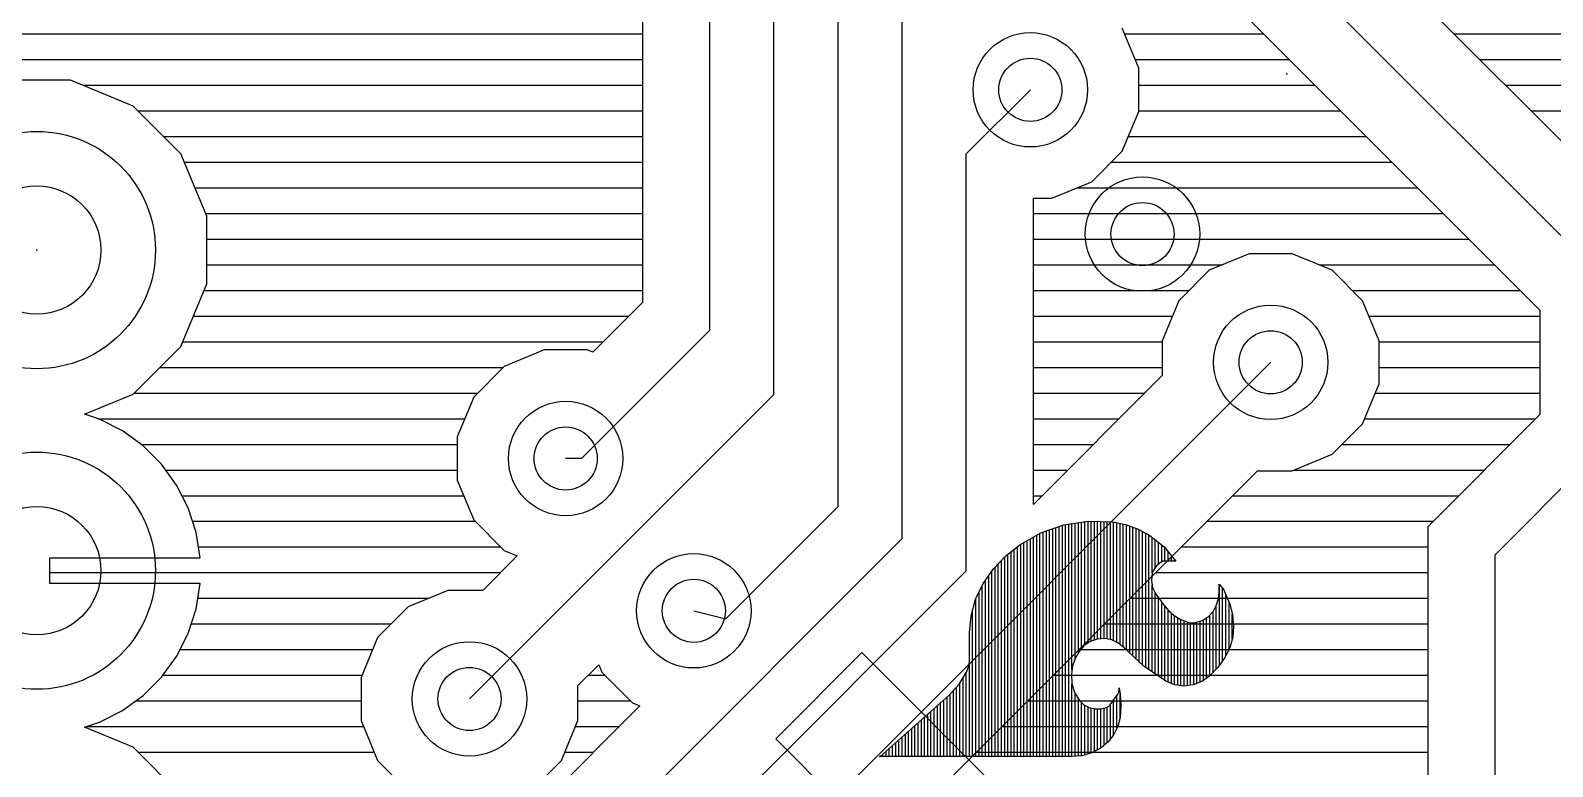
# Model space of a CAD drawing. Extents: x 3.8 to 39.4, y 2.7 to 40.5.
# Drawn here: x 10.05 to 22.11, y 25.69 to 31.52 of the extents above; entities that cross this region are included whole.
import ezdxf

# ---------------------------------------------------------------- set-up
doc = ezdxf.new("R2010")
doc.units = 0
for name, color, linetype in [('16', 175, 'CONTINUOUS'), ('17', 82, 'CONTINUOUS'), ('18', 82, 'CONTINUOUS'), ('20', 7, 'CONTINUOUS'), ('22', 53, 'CONTINUOUS'), ('23', 7, 'CONTINUOUS'), ('24', 7, 'CONTINUOUS'), ('39', 22, 'CONTINUOUS'), ('44', 253, 'CONTINUOUS')]:
    doc.layers.add(name, color=color, linetype=linetype)

# ---------------------------------------------------------------- blocks, each defined once
blk = doc.blocks.new('ROUNDP')
blk.add_circle((0, 0), 0.5)
blk = doc.blocks.new('ROUNDV')
blk.add_circle((0, 0), 0.5)

msp = doc.modelspace()

# ---------------------------------------------------------------- linework, layer by layer
at = {"layer": '16'}
for p, q in [((16.449, 27.752), (16.449, 34.483)), ((15.941, 28.641), (15.941, 33.213)), ((23.0784, 29.7509), (20.2844, 32.5449)), ((22.545, 29.53), (19.751, 32.324)), ((15.433, 29.149), (15.433, 32.07)), ((14.8996, 31.7955), (14.8996, 29.3699)), ((19.5301, 31.7906), (22.0116, 29.3091)), ((16.957, 27.498), (16.957, 31.689)), ((7.7727, 31.496), (14.8996, 31.496)), ((18.8326, 31.225), (18.7017, 31.5409)), ((18.7203, 31.496), (19.8247, 31.496)), ((21.3333, 31.496), (26.127, 31.496)), ((7.6109, 31.2928), (14.8996, 31.2928)), ((18.8045, 31.2928), (20.0279, 31.2928)), ((21.5365, 31.2928), (25.9082, 31.2928)), ((10.3668, 31.1302), (9.8312, 31.1302)), ((10.8616, 30.9253), (10.3668, 31.1302)), ((18.8326, 30.883), (18.8326, 31.225)), ((10.4648, 31.0896), (14.8996, 31.0896)), ((17.465, 30.546), (17.973, 31.054)), ((18.8326, 31.0896), (20.2311, 31.0896)), ((21.7397, 31.0896), (25.6894, 31.0896)), ((11.2403, 30.5466), (10.8616, 30.9253)), ((10.9004, 30.8864), (14.8996, 30.8864)), ((18.8326, 30.8864), (20.4343, 30.8864)), ((21.9429, 30.8864), (25.4705, 30.8864)), ((18.7017, 30.5671), (18.8326, 30.883)), ((11.1036, 30.6832), (14.8996, 30.6832)), ((18.7498, 30.6832), (20.6375, 30.6832)), ((11.4452, 30.0518), (11.2403, 30.5466)), ((17.465, 27.244), (17.465, 30.546)), ((18.4599, 30.3253), (18.7017, 30.5671)), ((11.2678, 30.48), (14.8996, 30.48)), ((18.6147, 30.48), (20.8407, 30.48)), ((18.144, 30.1944), (18.4599, 30.3253)), ((11.352, 30.2768), (14.8996, 30.2768)), ((17.9984, 27.7697), (17.9984, 30.1944)), ((17.9984, 30.1944), (18.144, 30.1944)), ((18.3429, 30.2768), (21.0439, 30.2768)), ((11.4362, 30.0736), (14.8996, 30.0736)), ((11.4452, 29.5162), (11.4452, 30.0518)), ((17.9984, 30.0736), (21.2471, 30.0736)), ((11.4452, 29.8704), (14.8996, 29.8704)), ((17.9984, 29.8704), (21.4503, 29.8704)), ((19.707, 29.7546), (19.3911, 29.6237)), ((20.049, 29.7546), (19.707, 29.7546)), ((20.3649, 29.6237), (20.049, 29.7546)), ((11.4452, 29.6672), (14.8996, 29.6672)), ((17.9984, 29.6672), (19.496, 29.6672)), ((19.3911, 29.6237), (19.1493, 29.3819)), ((20.26, 29.6672), (21.6535, 29.6672)), ((20.6067, 29.3819), (20.3649, 29.6237)), ((11.2403, 29.0214), (11.4452, 29.5162)), ((11.4236, 29.464), (14.8996, 29.464)), ((17.9984, 29.464), (19.2313, 29.464)), ((20.5247, 29.464), (21.8567, 29.464)), ((14.8996, 29.3699), (14.5043, 28.9747)), ((19.1493, 29.3819), (19.0184, 29.066)), ((20.7376, 29.066), (20.6067, 29.3819)), ((11.3394, 29.2608), (14.7905, 29.2608)), ((17.9984, 29.2608), (19.0991, 29.2608)), ((20.6569, 29.2608), (22.0116, 29.2608)), ((22.0116, 29.3091), (22.0116, 28.4809)), ((15.433, 29.149), (14.417, 28.133)), ((10.8616, 28.6427), (11.2403, 29.0214)), ((11.2552, 29.0576), (14.5873, 29.0576)), ((14.119, 28.9926), (13.8031, 28.8617)), ((14.461, 28.9926), (14.119, 28.9926)), ((14.5043, 28.9747), (14.461, 28.9926)), ((17.9984, 29.0576), (19.0184, 29.0576)), ((19.0184, 29.066), (19.0184, 28.7897)), ((20.7376, 28.724), (20.7376, 29.066)), ((20.7376, 29.0576), (22.0116, 29.0576)), ((11.0732, 28.8544), (13.7957, 28.8544)), ((11.623, 20.64), (19.878, 28.895)), ((13.8031, 28.8617), (13.5613, 28.6199)), ((17.9984, 28.8544), (19.0184, 28.8544)), ((20.7376, 28.8544), (22.0116, 28.8544)), ((19.0184, 28.7897), (17.9984, 27.7697)), ((20.6067, 28.4081), (20.7376, 28.724)), ((10.4767, 28.4833), (10.8616, 28.6427)), ((10.87, 28.6512), (13.5925, 28.6512)), ((13.5613, 28.6199), (13.4304, 28.304)), ((15.941, 28.641), (13.528, 26.228)), ((17.9984, 28.6512), (18.8799, 28.6512)), ((20.7074, 28.6512), (22.0116, 28.6512)), ((10.5963, 28.4445), (10.4767, 28.4833)), ((22.0116, 28.4809), (21.1226, 27.5919)), ((10.5855, 28.448), (13.4901, 28.448)), ((10.7779, 28.3519), (10.5963, 28.4445)), ((10.9429, 28.2321), (10.7779, 28.3519)), ((17.9984, 28.448), (18.6767, 28.448)), ((20.3649, 28.1663), (20.6067, 28.4081)), ((20.6233, 28.448), (21.9787, 28.448)), ((10.9254, 28.2448), (13.4304, 28.2448)), ((11.0871, 28.0879), (10.9429, 28.2321)), ((13.4304, 28.304), (13.4304, 27.962)), ((17.9984, 28.2448), (18.4735, 28.2448)), ((20.4435, 28.2448), (21.7755, 28.2448)), ((21.656, 27.371), (22.545, 28.26)), ((14.417, 28.133), (14.29, 28.133)), ((20.049, 28.0354), (20.3649, 28.1663)), ((11.2069, 27.9229), (11.0871, 28.0879)), ((11.1207, 28.0416), (13.4304, 28.0416)), ((14.2315, 22.4942), (19.7727, 28.0354)), ((17.9984, 28.0416), (18.2703, 28.0416)), ((19.7727, 28.0354), (20.049, 28.0354)), ((20.064, 28.0416), (21.5723, 28.0416)), ((11.2995, 27.7413), (11.2069, 27.9229)), ((13.4304, 27.962), (13.5613, 27.6461)), ((11.25, 27.8384), (13.4816, 27.8384)), ((15.56, 26.863), (16.449, 27.752)), ((17.9984, 27.8384), (18.0671, 27.8384)), ((19.5757, 27.8384), (21.3691, 27.8384)), ((11.3625, 27.5473), (11.2995, 27.7413)), ((11.334, 27.6352), (13.5721, 27.6352)), ((13.5613, 27.6461), (13.8031, 27.4043)), ((19.3725, 27.6352), (21.1659, 27.6352)), ((11.3944, 27.346), (11.3625, 27.5473)), ((21.1226, 27.5919), (21.1226, 22.6187)), ((11.3808, 27.432), (13.7753, 27.432)), ((11.623, 22.164), (16.957, 27.498)), ((13.8031, 27.4043), (13.9069, 27.3613)), ((19.1693, 27.432), (21.1226, 27.432)), ((10.2006, 27.1424), (10.2006, 27.3456)), ((10.2006, 27.3456), (11.3944, 27.3456)), ((11.3944, 27.3456), (11.3944, 27.346)), ((13.9069, 27.3613), (13.6333, 27.0876)), ((21.656, 16.957), (21.656, 27.371)), ((10.099, 19.878), (17.465, 27.244)), ((10.2006, 27.2288), (13.7745, 27.2288)), ((18.9661, 27.2288), (21.1226, 27.2288)), ((11.3944, 27.1424), (10.2006, 27.1424)), ((11.3625, 26.9407), (11.3944, 27.142)), ((11.376, 27.0256), (13.2073, 27.0256)), ((11.3944, 27.142), (11.3944, 27.1424)), ((13.357, 27.0876), (13.0411, 26.9567)), ((13.6333, 27.0876), (13.357, 27.0876)), ((18.7629, 27.0256), (21.1226, 27.0256)), ((11.2995, 26.7467), (11.3625, 26.9407)), ((13.0411, 26.9567), (12.7993, 26.7149)), ((15.306, 26.9265), (15.56, 26.863)), ((11.3241, 26.8224), (12.9067, 26.8224)), ((18.5597, 26.8224), (21.1226, 26.8224)), ((11.2069, 26.5651), (11.2995, 26.7467)), ((12.7993, 26.7149), (12.6684, 26.399)), ((11.0871, 26.4001), (11.2069, 26.5651)), ((11.2345, 26.6192), (12.7596, 26.6192)), ((18.3565, 26.6192), (21.1226, 26.6192)), ((14.3876, 26.3333), (14.5529, 26.4985)), ((14.5529, 26.4985), (14.5773, 26.4396)), ((14.5773, 26.4396), (14.8191, 26.1978)), ((10.9429, 26.2559), (11.0871, 26.4001)), ((11.0986, 26.416), (12.6755, 26.416)), ((12.6684, 26.399), (12.6684, 26.057)), ((14.3876, 26.057), (14.3876, 26.3333)), ((14.4703, 26.416), (14.6008, 26.416)), ((18.1533, 26.416), (21.1226, 26.416)), ((10.7779, 26.1361), (10.9429, 26.2559)), ((10.8835, 26.2128), (12.6684, 26.2128)), ((14.3876, 26.2128), (14.804, 26.2128)), ((14.8191, 26.1978), (14.878, 26.1734)), ((17.9501, 26.2128), (21.1226, 26.2128)), ((10.5963, 26.0435), (10.7779, 26.1361)), ((14.878, 26.1734), (11.4021, 22.6974)), ((10.4767, 26.0047), (10.5963, 26.0435)), ((10.8616, 25.8453), (10.4767, 26.0047)), ((10.4919, 26.0096), (12.688, 26.0096)), ((12.6684, 26.057), (12.7993, 25.7411)), ((14.2567, 25.7411), (14.3876, 26.057)), ((14.368, 26.0096), (14.7143, 26.0096)), ((17.7469, 26.0096), (21.1226, 26.0096)), ((11.2403, 25.4666), (10.8616, 25.8453)), ((10.9004, 25.8064), (12.7722, 25.8064)), ((12.7993, 25.7411), (13.0411, 25.4993)), ((14.0149, 25.4993), (14.2567, 25.7411)), ((14.2838, 25.8064), (14.5111, 25.8064)), ((17.5437, 25.8064), (21.1226, 25.8064))]:
    msp.add_line(p, q, dxfattribs=at)
at = {"layer": '20'}
msp.add_arc((21.5445, 21.5238), 17.7347, 110.8236, 179.7861, dxfattribs=at)
at = {"layer": '22'}
for p, q in [((18.2397, 27.6073), (18.4304, 27.6361)), ((18.3794, 26.6277), (18.3794, 27.6284)), ((18.4048, 26.6538), (18.4048, 27.6323)), ((18.4302, 26.6712), (18.4302, 27.6361)), ((18.4304, 27.6361), (18.6232, 27.6301)), ((18.4556, 26.6855), (18.4556, 27.6353)), ((18.481, 26.6944), (18.481, 27.6346)), ((18.5064, 26.7022), (18.5064, 27.6338)), ((18.5318, 26.7042), (18.5318, 27.633)), ((18.5572, 26.7062), (18.5572, 27.6322)), ((18.5826, 26.7024), (18.5826, 27.6314)), ((18.608, 26.6977), (18.608, 27.6306)), ((18.6232, 27.6301), (18.7272, 27.6094)), ((18.6334, 26.6888), (18.6334, 27.6281)), ((17.8892, 27.4498), (18.0573, 27.5445)), ((17.9984, 25.7709), (17.9984, 27.5113)), ((18.0238, 25.7709), (18.0238, 27.5256)), ((18.0492, 25.7709), (18.0492, 27.5399)), ((18.0573, 27.5445), (18.2397, 27.6073)), ((18.0746, 25.7709), (18.0746, 27.5504)), ((18.1, 25.7709), (18.1, 27.5592)), ((18.1254, 25.7709), (18.1254, 27.5679)), ((18.1508, 25.7709), (18.1508, 27.5767)), ((18.1762, 25.7709), (18.1762, 27.5854)), ((18.2016, 25.7709), (18.2016, 27.5942)), ((18.227, 25.7709), (18.227, 27.6029)), ((18.2524, 25.7709), (18.2524, 27.6092)), ((18.2778, 25.7709), (18.2778, 27.613)), ((18.3032, 26.4556), (18.3032, 27.6169)), ((18.3286, 26.5473), (18.3286, 27.6207)), ((18.354, 26.5945), (18.354, 27.6246)), ((18.6588, 26.6767), (18.6588, 27.623)), ((18.6842, 26.66), (18.6842, 27.618)), ((18.7096, 26.6384), (18.7096, 27.6129)), ((18.7272, 27.6094), (18.827, 27.5736)), ((18.735, 26.6151), (18.735, 27.6066)), ((18.7604, 26.5912), (18.7604, 27.5975)), ((18.7858, 26.5672), (18.7858, 27.5884)), ((18.8112, 26.5433), (18.8112, 27.5793)), ((18.827, 27.5736), (18.9204, 27.5235)), ((18.8366, 26.5194), (18.8366, 27.5685)), ((18.862, 26.4954), (18.862, 27.5549)), ((18.8874, 26.4757), (18.8874, 27.5412)), ((18.9128, 26.4586), (18.9128, 27.5276)), ((18.9204, 27.5235), (19.0341, 27.4329)), ((18.9382, 27.2237), (18.9382, 27.5093)), ((17.7785, 27.3614), (17.8892, 27.4498)), ((17.8206, 25.7709), (17.8206, 27.395)), ((17.846, 25.7709), (17.846, 27.4153)), ((17.8714, 25.7709), (17.8714, 27.4356)), ((17.8968, 25.7709), (17.8968, 27.4541)), ((17.9222, 25.7709), (17.9222, 27.4684)), ((17.9476, 25.7709), (17.9476, 27.4827)), ((17.973, 25.7709), (17.973, 27.497)), ((18.9636, 27.2699), (18.9636, 27.4891)), ((18.989, 27.2962), (18.989, 27.4688)), ((19.0144, 27.3148), (19.0144, 27.4486)), ((19.0341, 27.4329), (19.1262, 27.3203)), ((19.0398, 27.3203), (19.0398, 27.4259)), ((19.0652, 27.3203), (19.0652, 27.3949)), ((17.6813, 27.2582), (17.7785, 27.3614)), ((17.6936, 25.7709), (17.6936, 27.2713)), ((17.719, 25.7709), (17.719, 27.2982)), ((17.7444, 25.7709), (17.7444, 27.3252)), ((17.7698, 25.7709), (17.7698, 27.3521)), ((17.7952, 25.7709), (17.7952, 27.3747)), ((18.9726, 27.283), (18.9458, 27.2441)), ((19.0093, 27.3126), (18.9726, 27.283)), ((19.0228, 27.3183), (19.0093, 27.3126)), ((19.0373, 27.3203), (19.0228, 27.3183)), ((19.1262, 27.3203), (19.0373, 27.3203)), ((19.0906, 27.3203), (19.0906, 27.3638)), ((19.116, 27.3203), (19.116, 27.3328)), ((17.5996, 27.1425), (17.6813, 27.2582)), ((17.6174, 25.7709), (17.6174, 27.1677)), ((17.6428, 25.7709), (17.6428, 27.2037)), ((17.6682, 25.7709), (17.6682, 27.2397)), ((18.9382, 27.2237), (18.9321, 27.1665)), ((18.9321, 27.1665), (18.9425, 27.1099)), ((18.9458, 27.2441), (18.9382, 27.2237)), ((17.5396, 27.0195), (17.5996, 27.1425)), ((17.5666, 25.7709), (17.5666, 27.0748)), ((17.592, 25.7709), (17.592, 27.1269)), ((18.9382, 26.4415), (18.9382, 27.1332)), ((18.9425, 27.1099), (18.9687, 27.0586)), ((18.9636, 26.4243), (18.9636, 27.0686)), ((18.9687, 27.0586), (19.0347, 26.9672)), ((18.989, 26.4072), (18.989, 27.0305)), ((19.4487, 26.9723), (19.4632, 27.0235)), ((19.4632, 27.0235), (19.4691, 27.0764)), ((19.4691, 27.0764), (19.4691, 27.1374)), ((19.4691, 27.1374), (19.4691, 27.1373)), ((19.4691, 27.1373), (19.4716, 27.1348)), ((19.4716, 27.1348), (19.5054, 27.0913)), ((19.4716, 26.4958), (19.4716, 27.1348)), ((19.497, 26.531), (19.497, 27.1022)), ((19.5054, 27.0913), (19.5275, 27.0409)), ((19.5224, 26.571), (19.5224, 27.0525)), ((19.5275, 27.0409), (19.5427, 27.0053)), ((17.5028, 26.8876), (17.5396, 27.0195)), ((17.5158, 25.7709), (17.5158, 26.9342)), ((17.5412, 25.7709), (17.5412, 27.0227)), ((19.0144, 26.3901), (19.0144, 26.9953)), ((19.0347, 26.9672), (19.0711, 26.9248)), ((19.0398, 26.3729), (19.0398, 26.9613)), ((19.0652, 26.3606), (19.0652, 26.9317)), ((19.0711, 26.9248), (19.1135, 26.8885)), ((19.0906, 26.3502), (19.0906, 26.9081)), ((19.3825, 26.8795), (19.4217, 26.9215)), ((19.4208, 26.4379), (19.4208, 26.9205)), ((19.4217, 26.9215), (19.4487, 26.9723)), ((19.4462, 26.4647), (19.4462, 26.9676)), ((19.5427, 27.0053), (19.5529, 26.9824)), ((19.5478, 26.622), (19.5478, 26.9939)), ((19.5529, 26.9824), (19.5749, 26.8947)), ((17.4904, 26.7513), (17.5028, 26.8876)), ((19.1135, 26.8885), (19.161, 26.8592)), ((19.116, 26.3399), (19.116, 26.887)), ((19.1414, 26.3364), (19.1414, 26.8713)), ((19.161, 26.8592), (19.2125, 26.8377)), ((19.1668, 26.333), (19.1668, 26.8568)), ((19.1922, 26.3302), (19.1922, 26.8462)), ((19.2125, 26.8377), (19.2452, 26.8312)), ((19.2176, 26.3332), (19.2176, 26.8367)), ((19.243, 26.3361), (19.243, 26.8316)), ((19.2452, 26.8312), (19.2786, 26.8326)), ((19.2684, 26.3405), (19.2684, 26.8322)), ((19.2786, 26.8326), (19.3336, 26.8492)), ((19.2938, 26.3503), (19.2938, 26.8372)), ((19.3192, 26.3601), (19.3192, 26.8448)), ((19.3336, 26.8492), (19.3825, 26.8795)), ((19.3446, 26.3739), (19.3446, 26.856)), ((19.37, 26.392), (19.37, 26.8718)), ((19.3954, 26.411), (19.3954, 26.8934)), ((19.5732, 26.7048), (19.5732, 26.9012)), ((19.5749, 26.8947), (19.5834, 26.8046)), ((19.5834, 26.8046), (19.5768, 26.7177)), ((17.4904, 26.5227), (17.4904, 26.7513)), ((17.4904, 25.7709), (17.4904, 26.7513)), ((18.4463, 26.6822), (18.3976, 26.6488)), ((18.502, 26.7018), (18.4463, 26.6822)), ((18.5609, 26.7064), (18.502, 26.7018)), ((18.619, 26.6957), (18.5609, 26.7064)), ((18.6723, 26.6702), (18.619, 26.6957)), ((18.7172, 26.6319), (18.6723, 26.6702)), ((19.5768, 26.7177), (19.5536, 26.6337)), ((18.3287, 26.5476), (18.3082, 26.4869)), ((18.3591, 26.604), (18.3287, 26.5476)), ((18.3976, 26.6488), (18.3591, 26.604)), ((18.8716, 26.4864), (18.7172, 26.6319)), ((19.5148, 26.5557), (19.4588, 26.478)), ((19.5536, 26.6337), (19.5148, 26.5557)), ((17.4099, 26.3453), (17.4701, 26.4465)), ((17.465, 25.7709), (17.465, 26.4379)), ((17.4701, 26.4465), (17.4836, 26.4837)), ((17.4836, 26.4837), (17.4904, 26.5227)), ((18.3082, 26.4869), (18.2981, 26.4236)), ((18.2981, 26.4236), (18.3018, 26.3496)), ((19.0474, 26.3678), (18.8716, 26.4864)), ((19.4588, 26.478), (19.3929, 26.4084)), ((17.3304, 26.2585), (17.4099, 26.3453)), ((17.3888, 25.7709), (17.3888, 26.3222)), ((17.4142, 25.7709), (17.4142, 26.3525)), ((17.4396, 25.7709), (17.4396, 26.3952)), ((18.3018, 26.3496), (18.3234, 26.2788)), ((18.3032, 25.7713), (18.3032, 26.345)), ((18.6748, 26.2819), (18.6783, 26.2993)), ((18.6766, 26.317), (18.6842, 26.2687)), ((18.6783, 26.2993), (18.6766, 26.317)), ((19.1161, 26.3398), (19.0474, 26.3678)), ((19.1896, 26.3299), (19.1161, 26.3398)), ((19.2633, 26.3385), (19.1896, 26.3299)), ((19.3325, 26.3653), (19.2633, 26.3385)), ((19.3929, 26.4084), (19.3325, 26.3653)), ((16.7817, 25.7709), (17.3304, 26.2585)), ((17.2618, 25.7709), (17.2618, 26.1975)), ((17.2872, 25.7709), (17.2872, 26.2201)), ((17.3126, 25.7709), (17.3126, 26.2427)), ((17.338, 25.7709), (17.338, 26.2668)), ((17.3634, 25.7709), (17.3634, 26.2945)), ((18.3234, 26.2788), (18.3616, 26.2154)), ((18.3286, 25.7735), (18.3286, 26.2702)), ((18.354, 25.7756), (18.354, 26.228)), ((18.3616, 26.2154), (18.397, 26.1817)), ((18.3794, 25.7777), (18.3794, 26.1985)), ((18.397, 26.1817), (18.4404, 26.1595)), ((18.5921, 26.1685), (18.6055, 26.1823)), ((18.6055, 26.1823), (18.6664, 26.2662)), ((18.608, 25.913), (18.608, 26.1857)), ((18.6334, 25.9456), (18.6334, 26.2207)), ((18.6588, 25.9967), (18.6588, 26.2557)), ((18.6664, 26.2662), (18.6748, 26.2819)), ((18.6842, 26.2687), (18.6915, 26.1747)), ((18.6842, 26.0807), (18.6842, 26.2687)), ((17.1094, 25.7709), (17.1094, 26.0621)), ((17.1348, 25.7709), (17.1348, 26.0847)), ((17.1602, 25.7709), (17.1602, 26.1073)), ((17.1856, 25.7709), (17.1856, 26.1298)), ((17.211, 25.7709), (17.211, 26.1524)), ((17.2364, 25.7709), (17.2364, 26.175)), ((18.4048, 25.7849), (18.4048, 26.1777)), ((18.4302, 25.7926), (18.4302, 26.1647)), ((18.4404, 26.1595), (18.4849, 26.1496)), ((18.4556, 25.8002), (18.4556, 26.1561)), ((18.481, 25.8128), (18.481, 26.1504)), ((18.4849, 26.1496), (18.5305, 26.1496)), ((18.5064, 25.8267), (18.5064, 26.1496)), ((18.5305, 26.1496), (18.575, 26.1595)), ((18.5318, 25.8406), (18.5318, 26.1499)), ((18.5572, 25.8616), (18.5572, 26.1555)), ((18.575, 26.1595), (18.5921, 26.1685)), ((18.5826, 25.8833), (18.5826, 26.1635)), ((18.6842, 26.0807), (18.6658, 26.0108)), ((18.6915, 26.1747), (18.6842, 26.0807)), ((16.9824, 25.7709), (16.9824, 25.9493)), ((17.0078, 25.7709), (17.0078, 25.9718)), ((17.0332, 25.7709), (17.0332, 25.9944)), ((17.0586, 25.7709), (17.0586, 26.017)), ((17.084, 25.7709), (17.084, 26.0395)), ((18.6337, 25.946), (18.5893, 25.889)), ((18.6658, 26.0108), (18.6337, 25.946)), ((16.8554, 25.7709), (16.8554, 25.8364)), ((16.8808, 25.7709), (16.8808, 25.859)), ((16.9062, 25.7709), (16.9062, 25.8815)), ((16.9316, 25.7709), (16.9316, 25.9041)), ((16.957, 25.7709), (16.957, 25.9267)), ((18.5343, 25.842), (18.4611, 25.8019)), ((18.5893, 25.889), (18.5343, 25.842)), ((18.2981, 25.7709), (16.7817, 25.7709)), ((16.8046, 25.7709), (16.8046, 25.7912)), ((16.83, 25.7709), (16.83, 25.8138)), ((18.3812, 25.7779), (18.2981, 25.7709)), ((18.4611, 25.8019), (18.3812, 25.7779))]:
    msp.add_line(p, q, dxfattribs=at)
at = {"layer": '23'}
for p in [(20.005, 31.181), (10.099, 29.784)]:
    msp.add_point(p, dxfattribs=at)
at = {"layer": '24'}
msp.add_point((16.7792, 25.7708), dxfattribs=at)
at = {"layer": '39'}
for p, q in [((15.9549, 25.912), (16.638, 26.5951)), ((16.638, 26.5951), (18.7211, 24.512)), ((18.038, 23.8289), (15.9549, 25.912))]:
    msp.add_line(p, q, dxfattribs=at)
at = {"layer": '44'}
for centre, radius in [((17.973, 31.054), 0.25), ((10.099, 29.784), 0.508), ((18.862, 29.911), 0.25), ((19.878, 28.895), 0.25), ((14.29, 28.133), 0.25), ((10.099, 27.244), 0.508), ((15.306, 26.9265), 0.25), ((13.528, 26.228), 0.25)]:
    msp.add_circle(centre, radius, dxfattribs=at)

# ---------------------------------------------------------------- block references
at = {"layer": '17', "xscale": 1.8796, "yscale": 1.8796}
for p in [(10.099, 29.784), (10.099, 27.244)]:
    msp.add_blockref('ROUNDP', p, dxfattribs=at)
at = {"layer": '18', "xscale": 0.9064, "yscale": 0.9064}
for p in [(17.973, 31.054), (18.862, 29.911), (19.878, 28.895), (14.29, 28.133), (15.306, 26.9265), (13.528, 26.228)]:
    msp.add_blockref('ROUNDV', p, dxfattribs=at)

doc.saveas('drawing.dxf')
